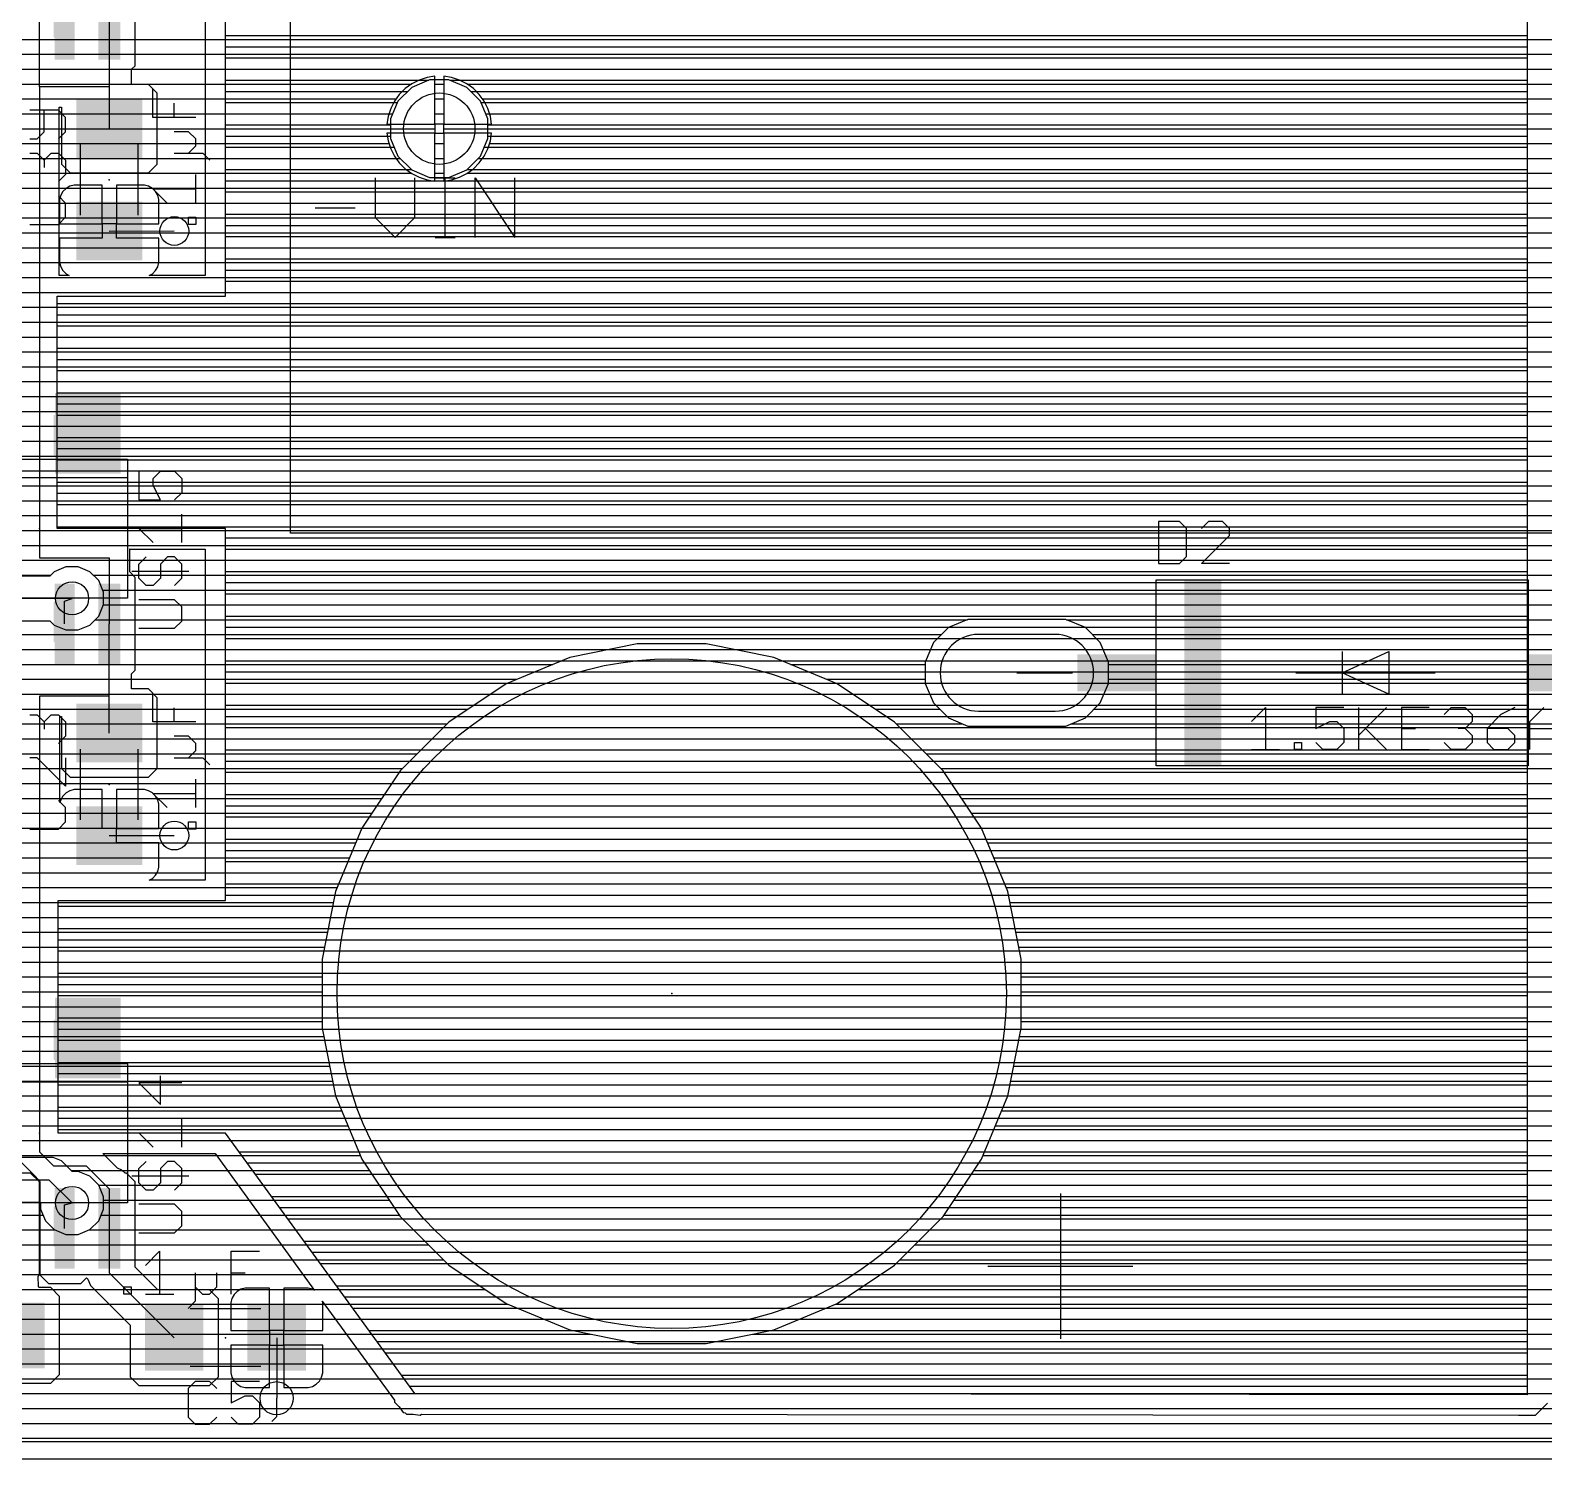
# Model space of a CAD drawing. Extents: x -0.64 to 6, y -0.15 to 7.8.
# Drawn here: x 1.59 to 3.218, y -0.15 to 1.386 of the extents above; entities that cross this region are included whole.
import ezdxf

# ---------------------------------------------------------------- set-up
doc = ezdxf.new("R2010")
doc.units = 0
for name, color, linetype in [('1', 22, 'CONTINUOUS'), ('16', 175, 'CONTINUOUS'), ('17', 82, 'CONTINUOUS'), ('18', 82, 'CONTINUOUS'), ('20', 6, 'CONTINUOUS'), ('21', 253, 'CONTINUOUS'), ('23', 7, 'CONTINUOUS'), ('25', 253, 'CONTINUOUS'), ('27', 253, 'CONTINUOUS'), ('51', 253, 'CONTINUOUS')]:
    doc.layers.add(name, color=color, linetype=linetype)

# ---------------------------------------------------------------- blocks, each defined once
blk = doc.blocks.new('ROUNDP')
blk.add_circle((0, 0), 0.5)
blk = doc.blocks.new('RECT')
blk.add_solid([(-0.5, -0.5), (0.5, -0.5), (-0.5, 0.5), (0.5, 0.5)])
blk = doc.blocks.new('LONGP100')
blk.add_lwpolyline([(-0.5, -0.5), (0.5, -0.5, 1), (0.5, 0.5), (-0.5, 0.5, 1)], format="xyb", close=True)
blk = doc.blocks.new('ROUNDV')
blk.add_circle((0, 0), 0.5)

msp = doc.modelspace()

# ---------------------------------------------------------------- linework, layer by layer
at = {"layer": '1'}
for p, q in [((3.2, 5.01), (3.2, -0.08125)), ((1.6, 1.325), (1.6, 1.94)), ((1.8, 1.1), (1.8, 1.5)), ((1.778, 1.478), (1.778, 1.122)), ((1.702811, 1.347703), (1.702811, 1.447572)), ((1.675, 1.397638), (1.675, 1.280118)), ((1.675, 1.397638), (1.675, 1.325)), ((1.702811, 1.376), (1.778, 1.376)), ((1.8, 1.38), (3.2, 1.38)), ((1.8, 1.368), (3.2, 1.368)), ((1.702811, 1.36), (1.778, 1.36)), ((1.8, 1.356), (3.2, 1.356)), ((1.699, 1.343892), (1.702811, 1.347703)), ((1.699, 1.327614), (1.699, 1.343892)), ((1.699108, 1.344), (1.778, 1.344)), ((1.8, 1.344), (3.2, 1.344)), ((1.675, 1.325), (1.6, 1.325)), ((1.6, 1.325), (1.6, 0.81875)), ((1.699, 1.328), (1.778, 1.328)), ((1.71706, 1.327614), (1.699, 1.327614)), ((1.726433, 1.318242), (1.71706, 1.327614)), ((1.8, 1.332), (2.018649, 1.332)), ((1.8, 1.32), (1.995915, 1.32)), ((2.000326, 1.32441), (1.985589, 1.309674)), ((2.01958, 1.332386), (2.000326, 1.32441)), ((2.04042, 1.332386), (2.01958, 1.332386)), ((2.059674, 1.32441), (2.04042, 1.332386)), ((2.041351, 1.332), (3.2, 1.332)), ((2.07441, 1.309674), (2.059674, 1.32441)), ((2.064085, 1.32), (3.2, 1.32)), ((1.621, 1.122), (1.621, 1.303)), ((1.621, 1.303), (1.623567, 1.303)), ((1.623567, 1.303), (1.623567, 1.241995)), ((1.726433, 1.241995), (1.726433, 1.318242)), ((1.726433, 1.312), (1.778, 1.312)), ((1.8, 1.308), (1.984896, 1.308)), ((1.985589, 1.309674), (1.977614, 1.29042)), ((2.082386, 1.29042), (2.07441, 1.309674)), ((2.075104, 1.308), (3.2, 1.308)), ((1.621, 1.296), (1.623567, 1.296)), ((1.726433, 1.296), (1.778, 1.296)), ((1.8, 1.296), (1.979925, 1.296)), ((1.977614, 1.29042), (1.977614, 1.26958)), ((2.080075, 1.296), (3.2, 1.296)), ((2.082386, 1.26958), (2.082386, 1.29042)), ((1.621, 1.28), (1.623567, 1.28)), ((1.726433, 1.28), (1.778, 1.28)), ((1.8, 1.284), (1.977614, 1.284)), ((1.8, 1.272), (1.977614, 1.272)), ((2.082386, 1.284), (3.2, 1.284)), ((2.082386, 1.272), (3.2, 1.272)), ((1.621, 1.264), (1.623567, 1.264)), ((1.726433, 1.264), (1.778, 1.264)), ((1.8, 1.26), (1.981582, 1.26)), ((1.977614, 1.26958), (1.985589, 1.250326)), ((2.07441, 1.250326), (2.082386, 1.26958)), ((2.078418, 1.26), (3.2, 1.26)), ((1.621, 1.248), (1.623567, 1.248)), ((1.623567, 1.241995), (1.632939, 1.232622)), ((1.71706, 1.232622), (1.726433, 1.241995)), ((1.726433, 1.248), (1.778, 1.248)), ((1.8, 1.248), (1.987915, 1.248)), ((1.985589, 1.250326), (2.000326, 1.235589)), ((2.059674, 1.235589), (2.07441, 1.250326)), ((2.072085, 1.248), (3.2, 1.248)), ((1.621, 1.232), (1.778, 1.232)), ((1.632939, 1.232622), (1.71706, 1.232622)), ((1.8, 1.236), (1.999915, 1.236)), ((1.8, 1.224), (3.2, 1.224)), ((2.000326, 1.235589), (2.01958, 1.227614)), ((2.01958, 1.227614), (2.04042, 1.227614)), ((2.04042, 1.227614), (2.059674, 1.235589)), ((2.060085, 1.236), (3.2, 1.236)), ((1.621, 1.216), (1.628893, 1.216)), ((1.622794, 1.208326), (1.621567, 1.203748)), ((1.625163, 1.21243), (1.622794, 1.208326)), ((1.628515, 1.215781), (1.625163, 1.21243)), ((1.632619, 1.218151), (1.628515, 1.215781)), ((1.637197, 1.219378), (1.632619, 1.218151)), ((1.667252, 1.219378), (1.637197, 1.219378)), ((1.667252, 1.177631), (1.667252, 1.219378)), ((1.667252, 1.216), (1.682748, 1.216)), ((1.712803, 1.219378), (1.682748, 1.219378)), ((1.682748, 1.219378), (1.682748, 1.177631)), ((1.717381, 1.218151), (1.712803, 1.219378)), ((1.721485, 1.215781), (1.717381, 1.218151)), ((1.721107, 1.216), (1.778, 1.216)), ((1.724837, 1.21243), (1.721485, 1.215781)), ((1.727206, 1.208326), (1.724837, 1.21243)), ((1.728433, 1.203748), (1.727206, 1.208326)), ((1.8, 1.212), (3.2, 1.212)), ((1.621, 1.2), (1.621567, 1.2)), ((1.621567, 1.203748), (1.621567, 1.17763)), ((1.667252, 1.2), (1.682748, 1.2)), ((1.728433, 1.17763), (1.728433, 1.203748)), ((1.728433, 1.2), (1.778, 1.2)), ((1.8, 1.2), (3.2, 1.2)), ((1.621, 1.184), (1.621567, 1.184)), ((1.621567, 1.17763), (1.667251, 1.17763)), ((1.667251, 1.17763), (1.667251, 1.162134)), ((1.667252, 1.184), (1.682748, 1.184)), ((1.682748, 1.177631), (1.667252, 1.177631)), ((1.682749, 1.162134), (1.682749, 1.17763)), ((1.682749, 1.17763), (1.728433, 1.17763)), ((1.728433, 1.184), (1.778, 1.184)), ((1.8, 1.188), (3.2, 1.188)), ((1.8, 1.176), (3.2, 1.176)), ((1.621, 1.168), (1.667251, 1.168)), ((1.667251, 1.162134), (1.621567, 1.162134)), ((1.621567, 1.162134), (1.621567, 1.136016)), ((1.675, 1.169882), (1.745, 1.17)), ((1.682749, 1.168), (1.778, 1.168)), ((1.728433, 1.162134), (1.682749, 1.162134)), ((1.728433, 1.136016), (1.728433, 1.162134)), ((1.8, 1.164), (3.2, 1.164)), ((1.621, 1.152), (1.621567, 1.152)), ((1.728433, 1.152), (1.778, 1.152)), ((1.8, 1.152), (3.2, 1.152)), ((1.8, 1.14), (3.2, 1.14)), ((1.621, 1.136), (1.621571, 1.136)), ((1.621567, 1.136016), (1.622794, 1.131438)), ((1.622794, 1.131438), (1.625163, 1.127334)), ((1.625163, 1.127334), (1.628515, 1.123982)), ((1.628515, 1.123982), (1.631948, 1.122)), ((1.718052, 1.122), (1.721485, 1.123982)), ((1.721485, 1.123982), (1.724837, 1.127334)), ((1.724837, 1.127334), (1.727206, 1.131438)), ((1.727206, 1.131438), (1.728433, 1.136016)), ((1.728429, 1.136), (1.778, 1.136)), ((1.8, 1.128), (3.2, 1.128)), ((1.631948, 1.122), (1.621, 1.122)), ((1.778, 1.122), (1.718052, 1.122)), ((1.8, 1.116), (3.2, 1.116)), ((1.619, 0.85), (1.619, 1.1)), ((1.619, 1.1), (1.8, 1.1)), ((1.619, 1.092), (3.2, 1.092)), ((1.8, 1.104), (3.2, 1.104)), ((1.619, 1.08), (3.2, 1.08)), ((1.619, 1.068), (3.2, 1.068)), ((1.619, 1.056), (3.2, 1.056)), ((1.619, 1.044), (3.2, 1.044)), ((1.619, 1.032), (3.2, 1.032)), ((1.619, 1.02), (3.2, 1.02)), ((1.619, 1.008), (3.2, 1.008)), ((1.619, 0.996), (3.2, 0.996)), ((1.619, 0.984), (3.2, 0.984)), ((1.619, 0.972), (3.2, 0.972)), ((1.619, 0.96), (3.2, 0.96)), ((1.619, 0.948), (3.2, 0.948)), ((1.619, 0.936), (3.2, 0.936)), ((1.619, 0.924), (3.2, 0.924)), ((1.619, 0.912), (3.2, 0.912)), ((1.619, 0.9), (3.2, 0.9)), ((1.619, 0.888), (3.2, 0.888)), ((1.619, 0.876), (3.2, 0.876)), ((1.619, 0.864), (3.2, 0.864)), ((1.619, 0.852), (3.2, 0.852)), ((1.8, 0.85), (1.619, 0.85)), ((1.8, 0.45), (1.8, 0.85)), ((1.8, 0.84), (3.2, 0.84)), ((1.6, 0.81875), (1.675, 0.81875)), ((1.675, 0.81875), (1.675, 0.747638)), ((1.697, 0.827863), (1.696862, 0.828)), ((1.696862, 0.828), (1.778, 0.828)), ((1.697, 0.803383), (1.697, 0.827863)), ((1.697, 0.816), (1.778, 0.816)), ((1.778, 0.828), (1.778, 0.472)), ((1.8, 0.828), (3.2, 0.828)), ((1.8, 0.816), (3.2, 0.816)), ((1.702811, 0.797572), (1.697, 0.803383)), ((1.700383, 0.8), (1.778, 0.8)), ((1.8, 0.804), (3.2, 0.804)), ((1.702811, 0.697703), (1.702811, 0.797572)), ((1.702811, 0.784), (1.778, 0.784)), ((1.8, 0.792), (3.2, 0.792)), ((1.627, 0.772), (1.635, 0.775)), ((1.627, 0.747638), (1.627, 0.772)), ((1.702811, 0.768), (1.778, 0.768)), ((1.8, 0.78), (3.2, 0.78)), ((1.8, 0.768), (3.2, 0.768)), ((1.702811, 0.752), (1.778, 0.752)), ((1.8, 0.756), (3.2, 0.756)), ((1.675, 0.630118), (1.675, 0.747638)), ((1.702811, 0.736), (1.778, 0.736)), ((1.8, 0.744), (3.2, 0.744)), ((1.702811, 0.72), (1.778, 0.72)), ((1.8, 0.732), (3.2, 0.732)), ((1.8, 0.72), (3.2, 0.72)), ((1.702811, 0.704), (1.778, 0.704)), ((1.8, 0.708), (3.2, 0.708)), ((1.699, 0.693892), (1.702811, 0.697703)), ((1.699, 0.677614), (1.699, 0.693892)), ((1.699, 0.688), (1.778, 0.688)), ((1.8, 0.696), (3.2, 0.696)), ((1.8, 0.684), (3.2, 0.684)), ((1.675, 0.67), (1.6, 0.67)), ((1.6, 0.67), (1.6, 0.18)), ((1.675, 0.630118), (1.675, 0.67)), ((1.71706, 0.677614), (1.699, 0.677614)), ((1.726433, 0.668242), (1.71706, 0.677614)), ((1.722674, 0.672), (1.778, 0.672)), ((1.726433, 0.591995), (1.726433, 0.668242)), ((1.8, 0.672), (3.2, 0.672)), ((1.726433, 0.656), (1.778, 0.656)), ((1.8, 0.66), (3.2, 0.66)), ((1.622, 0.555363), (1.622, 0.648)), ((1.622, 0.648), (1.623567, 0.648)), ((1.622, 0.64), (1.623567, 0.64)), ((1.623567, 0.648), (1.623567, 0.591995)), ((1.726433, 0.64), (1.778, 0.64)), ((1.8, 0.648), (3.2, 0.648)), ((1.8, 0.636), (3.2, 0.636)), ((1.622, 0.624), (1.623567, 0.624)), ((1.726433, 0.624), (1.778, 0.624)), ((1.8, 0.624), (3.2, 0.624)), ((1.622, 0.608), (1.623567, 0.608)), ((1.726433, 0.608), (1.778, 0.608)), ((1.8, 0.612), (3.2, 0.612)), ((1.622, 0.592), (1.623567, 0.592)), ((1.623567, 0.591995), (1.632939, 0.582622)), ((1.71706, 0.582622), (1.726433, 0.591995)), ((1.726433, 0.592), (1.778, 0.592)), ((1.8, 0.6), (3.2, 0.6)), ((1.8, 0.588), (3.2, 0.588)), ((1.622, 0.576), (1.778, 0.576)), ((1.632939, 0.582622), (1.71706, 0.582622)), ((1.8, 0.576), (3.2, 0.576)), ((1.622, 0.56), (1.62376, 0.56)), ((1.622794, 0.558326), (1.622, 0.555363)), ((1.625163, 0.56243), (1.622794, 0.558326)), ((1.628515, 0.565781), (1.625163, 0.56243)), ((1.632619, 0.568151), (1.628515, 0.565781)), ((1.637197, 0.569378), (1.632619, 0.568151)), ((1.667252, 0.569378), (1.637197, 0.569378)), ((1.667252, 0.527631), (1.667252, 0.569378)), ((1.667252, 0.56), (1.682748, 0.56)), ((1.712803, 0.569378), (1.682748, 0.569378)), ((1.682748, 0.569378), (1.682748, 0.527631)), ((1.717381, 0.568151), (1.712803, 0.569378)), ((1.721485, 0.565781), (1.717381, 0.568151)), ((1.724837, 0.56243), (1.721485, 0.565781)), ((1.727206, 0.558326), (1.724837, 0.56243)), ((1.72624, 0.56), (1.778, 0.56)), ((1.728433, 0.553748), (1.727206, 0.558326)), ((1.728433, 0.52763), (1.728433, 0.553748)), ((1.8, 0.564), (3.2, 0.564)), ((1.667252, 0.544), (1.682748, 0.544)), ((1.728433, 0.544), (1.778, 0.544)), ((1.8, 0.552), (3.2, 0.552)), ((1.8, 0.54), (3.2, 0.54)), ((1.667252, 0.528), (1.682748, 0.528)), ((1.682748, 0.527631), (1.667252, 0.527631)), ((1.682749, 0.512134), (1.682749, 0.52763)), ((1.682749, 0.52763), (1.728433, 0.52763)), ((1.728433, 0.528), (1.778, 0.528)), ((1.8, 0.528), (3.2, 0.528)), ((1.675, 0.519882), (1.745, 0.52)), ((1.728433, 0.512134), (1.682749, 0.512134)), ((1.728433, 0.486016), (1.728433, 0.512134)), ((1.728433, 0.512), (1.778, 0.512)), ((1.8, 0.516), (3.2, 0.516)), ((1.728433, 0.496), (1.778, 0.496)), ((1.8, 0.504), (3.2, 0.504)), ((1.8, 0.492), (3.2, 0.492)), ((1.718052, 0.472), (1.721485, 0.473982)), ((1.721485, 0.473982), (1.724837, 0.477334)), ((1.724837, 0.477334), (1.727206, 0.481438)), ((1.726376, 0.48), (1.778, 0.48)), ((1.727206, 0.481438), (1.728433, 0.486016)), ((1.8, 0.48), (3.2, 0.48)), ((1.778, 0.472), (1.718052, 0.472)), ((1.8, 0.468), (3.2, 0.468)), ((1.8, 0.456), (3.2, 0.456)), ((1.62, 0.2), (1.62, 0.45)), ((1.62, 0.45), (1.8, 0.45)), ((1.62, 0.444), (3.2, 0.444)), ((1.62, 0.432), (3.2, 0.432)), ((1.62, 0.42), (3.2, 0.42)), ((1.62, 0.408), (3.2, 0.408)), ((1.62, 0.396), (3.2, 0.396)), ((1.62, 0.384), (3.2, 0.384)), ((1.62, 0.372), (3.2, 0.372)), ((1.62, 0.36), (3.2, 0.36)), ((1.62, 0.348), (3.2, 0.348)), ((1.62, 0.336), (3.2, 0.336)), ((1.62, 0.324), (3.2, 0.324)), ((1.62, 0.312), (3.2, 0.312)), ((1.62, 0.3), (3.2, 0.3)), ((1.62, 0.288), (3.2, 0.288)), ((1.62, 0.276), (3.2, 0.276)), ((1.62, 0.264), (3.2, 0.264)), ((1.62, 0.252), (3.2, 0.252)), ((1.62, 0.24), (3.2, 0.24)), ((1.62, 0.228), (3.2, 0.228)), ((1.62, 0.216), (3.2, 0.216)), ((1.62, 0.204), (3.2, 0.204)), ((1.8, 0.2), (1.62, 0.2)), ((2.00375, -0.08), (1.8, 0.2)), ((1.6, 0.18), (1.615, 0.165)), ((1.805821, 0.192), (3.2, 0.192)), ((1.814554, 0.18), (3.2, 0.18)), ((1.578, 0.170887), (1.593, 0.155887)), ((1.615, 0.165), (1.65, 0.165)), ((1.65, 0.165), (1.675, 0.14)), ((1.683766, 0.162346), (1.668112, 0.178)), ((1.668112, 0.178), (1.788801, 0.178)), ((1.670112, 0.176), (1.790256, 0.176)), ((1.788801, 0.178), (1.895855, 0.030882)), ((1.823286, 0.168), (3.2, 0.168)), ((1.590454, 0.156945), (1.560886, 0.156945)), ((1.599827, 0.147572), (1.590454, 0.156945)), ((1.593, 0.155887), (1.600744, 0.148143)), ((1.599827, 0.047703), (1.599827, 0.147572)), ((1.600744, 0.148143), (1.600173, 0.147572)), ((1.600173, 0.147572), (1.600173, 0.047703)), ((1.688595, 0.160346), (1.683766, 0.162346)), ((1.691996, 0.156945), (1.688595, 0.160346)), ((1.688941, 0.16), (1.801899, 0.16)), ((1.693438, 0.156945), (1.691996, 0.156945)), ((1.702811, 0.147572), (1.693438, 0.156945)), ((1.702811, 0.056012), (1.702811, 0.147572)), ((1.832018, 0.156), (3.2, 0.156)), ((1.599827, 0.144), (1.600173, 0.144)), ((1.675, 0.14), (1.675, 0.097638)), ((1.702811, 0.144), (1.813542, 0.144)), ((1.84075, 0.144), (3.2, 0.144)), ((1.849482, 0.132), (3.2, 0.132)), ((1.599827, 0.128), (1.600173, 0.128)), ((1.627, 0.123), (1.635, 0.125)), ((1.627, 0.097638), (1.627, 0.123)), ((1.702811, 0.128), (1.825185, 0.128)), ((1.858214, 0.12), (3.2, 0.12)), ((1.599827, 0.112), (1.600173, 0.112)), ((1.702811, 0.112), (1.836827, 0.112)), ((1.866946, 0.108), (3.2, 0.108)), ((1.599827, 0.096), (1.600173, 0.096)), ((1.675, 0.097638), (1.675, 0.049882)), ((1.702811, 0.096), (1.84847, 0.096)), ((1.875679, 0.096), (3.2, 0.096)), ((1.884411, 0.084), (3.2, 0.084)), ((1.599827, 0.08), (1.600173, 0.08)), ((1.702811, 0.08), (1.860113, 0.08)), ((1.893143, 0.072), (3.2, 0.072)), ((1.599827, 0.064), (1.600173, 0.064)), ((1.675, 0.049882), (1.744882, -0.02)), ((1.702811, 0.064), (1.871756, 0.064)), ((1.72739, 0.031433), (1.702811, 0.056012)), ((1.901875, 0.06), (3.2, 0.06)), ((1.598523, 0.046399), (1.599827, 0.047703)), ((1.598868, 0.034699), (1.598523, 0.046399)), ((1.599107, 0.034081), (1.598868, 0.034699)), ((1.599103, 0.033933), (1.599107, 0.034081)), ((1.611992, 0.033933), (1.599103, 0.033933)), ((1.599827, 0.048), (1.600173, 0.048)), ((1.600173, 0.047703), (1.609546, 0.038331)), ((1.609546, 0.038331), (1.644454, 0.038331)), ((1.621364, 0.02456), (1.611992, 0.033933)), ((1.644454, 0.038331), (1.650508, 0.044384)), ((1.650508, 0.044384), (1.65186, 0.043033)), ((1.65186, 0.043033), (1.654654, 0.036287)), ((1.654654, 0.036287), (1.697386, -0.006445)), ((1.710823, 0.048), (1.883399, 0.048)), ((1.821252, 0.033433), (1.816674, 0.032206)), ((1.84737, 0.033433), (1.821252, 0.033433)), ((1.84737, -0.012251), (1.84737, 0.033433)), ((1.888984, 0.033433), (1.862866, 0.033433)), ((1.862866, 0.033433), (1.862866, -0.012251)), ((1.893562, 0.032206), (1.888984, 0.033433)), ((1.910607, 0.048), (3.2, 0.048)), ((1.919339, 0.036), (3.2, 0.036)), ((1.613924, 0.032), (1.658941, 0.032)), ((1.621364, -0.05956), (1.621364, 0.02456)), ((1.726823, 0.032), (1.816317, 0.032)), ((1.783005, 0.031433), (1.72739, 0.031433)), ((1.792378, 0.02206), (1.783005, 0.031433)), ((1.792378, -0.06206), (1.792378, 0.02206)), ((1.806849, 0.022381), (1.805622, 0.017803)), ((1.805622, 0.017803), (1.805622, -0.012252)), ((1.809218, 0.026485), (1.806849, 0.022381)), ((1.81257, 0.029837), (1.809218, 0.026485)), ((1.816674, 0.032206), (1.81257, 0.029837)), ((1.84737, 0.032), (1.862866, 0.032)), ((1.895855, 0.030882), (1.893562, 0.032206)), ((1.893919, 0.032), (1.895042, 0.032)), ((1.904614, 0.017803), (1.904172, 0.019453)), ((1.904172, 0.019453), (1.981743, -0.087147)), ((1.904614, -0.012252), (1.904614, 0.017803)), ((1.928071, 0.024), (3.2, 0.024)), ((1.621364, 0.016), (1.674941, 0.016)), ((1.621364, 0), (1.690941, 0)), ((1.792378, 0.016), (1.805622, 0.016)), ((1.792378, 0), (1.805622, 0)), ((1.84737, 0.016), (1.862866, 0.016)), ((1.84737, 0), (1.862866, 0)), ((1.904614, 0.016), (1.906685, 0.016)), ((1.904614, 0), (1.918327, 0)), ((1.936804, 0.012), (3.2, 0.012)), ((1.945536, 0), (3.2, 0)), ((1.621364, -0.016), (1.697386, -0.016)), ((1.697386, -0.006445), (1.697386, -0.06206)), ((1.792378, -0.016), (1.847369, -0.016)), ((1.805622, -0.012252), (1.847369, -0.012252)), ((1.847369, -0.012252), (1.847369, -0.027748)), ((1.862866, -0.012251), (1.84737, -0.012251)), ((1.862867, -0.027748), (1.862867, -0.012252)), ((1.862867, -0.012252), (1.904614, -0.012252)), ((1.862867, -0.016), (1.92997, -0.016)), ((1.954268, -0.012), (3.2, -0.012)), ((1.621364, -0.032), (1.697386, -0.032)), ((1.792378, -0.032), (1.805622, -0.032)), ((1.847369, -0.027748), (1.805622, -0.027748)), ((1.805622, -0.027748), (1.805622, -0.057803)), ((1.84737, -0.073433), (1.84737, -0.027749)), ((1.84737, -0.027749), (1.862866, -0.027749)), ((1.84737, -0.032), (1.862866, -0.032)), ((1.855118, -0.02), (1.855118, -0.084882)), ((1.862866, -0.027749), (1.862866, -0.073433)), ((1.904614, -0.027748), (1.862867, -0.027748)), ((1.904614, -0.057803), (1.904614, -0.027748)), ((1.904614, -0.032), (1.941613, -0.032)), ((1.963, -0.024), (3.2, -0.024)), ((1.621364, -0.048), (1.697386, -0.048)), ((1.792378, -0.048), (1.805622, -0.048)), ((1.84737, -0.048), (1.862866, -0.048)), ((1.904614, -0.048), (1.953256, -0.048)), ((1.971732, -0.036), (3.2, -0.036)), ((1.980464, -0.048), (3.2, -0.048)), ((1.611992, -0.068933), (1.621364, -0.05956)), ((1.616924, -0.064), (1.699325, -0.064)), ((1.697386, -0.06206), (1.706758, -0.071433)), ((1.783005, -0.071433), (1.792378, -0.06206)), ((1.790438, -0.064), (1.807783, -0.064)), ((1.805622, -0.057803), (1.806849, -0.062381)), ((1.806849, -0.062381), (1.809218, -0.066485)), ((1.84737, -0.064), (1.862866, -0.064)), ((1.901018, -0.066485), (1.903387, -0.062381)), ((1.902453, -0.064), (1.964899, -0.064)), ((1.903387, -0.062381), (1.904614, -0.057803)), ((1.989196, -0.06), (3.2, -0.06)), ((0.565664, -0.08), (1.976542, -0.08)), ((1.535745, -0.068933), (1.611992, -0.068933)), ((1.706758, -0.071433), (1.783005, -0.071433)), ((1.809218, -0.066485), (1.81257, -0.069837)), ((1.81257, -0.069837), (1.816674, -0.072206)), ((1.816674, -0.072206), (1.821252, -0.073433)), ((1.821252, -0.073433), (1.84737, -0.073433)), ((1.862866, -0.073433), (1.888984, -0.073433)), ((1.888984, -0.073433), (1.893562, -0.072206)), ((1.893562, -0.072206), (1.897666, -0.069837)), ((1.897666, -0.069837), (1.901018, -0.066485)), ((1.997929, -0.072), (3.2, -0.072)), ((3.2, -0.08125), (2.00375, -0.08)), ((0.539684, -0.096), (1.988185, -0.096)), ((1.855118, -0.084882), (1.855, -0.085)), ((1.981743, -0.087147), (1.981741, -0.08909)), ((1.981741, -0.08909), (1.986968, -0.094328)), ((1.986968, -0.094328), (1.991323, -0.100313)), ((3.209113, -0.10325), (3.21557, -0.096792)), ((3.21557, -0.096792), (3.22199, -0.090386)), ((3.216364, -0.096), (5.732, -0.096)), ((-0.172, -0.112), (5.732, -0.112)), ((1.991323, -0.100313), (1.993242, -0.100615)), ((1.993242, -0.100615), (1.994614, -0.10199)), ((1.994614, -0.10199), (2.002016, -0.101998)), ((2.002016, -0.101998), (2.009326, -0.10315)), ((2.009326, -0.10315), (2.010897, -0.102007)), ((2.010897, -0.102007), (3.190878, -0.10324)), ((3.190878, -0.10324), (3.190887, -0.10325)), ((3.190887, -0.10325), (3.200024, -0.10325)), ((3.200024, -0.10325), (3.20909, -0.103259)), ((3.20909, -0.103259), (3.209099, -0.10325)), ((3.209099, -0.10325), (3.209113, -0.10325)), ((-0.172, -0.128), (5.732, -0.128)), ((5.732, -0.132), (-0.172, -0.132))]:
    msp.add_line(p, q, dxfattribs=at)
at = {"layer": '16'}
for p, q in [((0.510054, 1.376), (4.176, 1.376)), ((0.540131, 1.36), (4.176, 1.36)), ((0.557877, 1.344), (3.98683, 1.344)), ((2.016796, 1.334997), (2.008355, 1.332255)), ((2.025204, 1.336329), (2.016796, 1.334997)), ((2.025204, 1.284796), (2.025204, 1.336329)), ((2.034795, 1.336329), (2.034795, 1.284796)), ((2.043204, 1.334997), (2.034795, 1.336329)), ((2.051645, 1.332255), (2.043204, 1.334997)), ((0.569775, 1.328), (2.000137, 1.328)), ((1.993267, 1.323009), (1.986991, 1.316733)), ((2.000447, 1.328225), (1.993267, 1.323009)), ((2.008355, 1.332255), (2.000447, 1.328225)), ((2.025204, 1.328), (2.034795, 1.328)), ((2.059553, 1.328225), (2.051645, 1.332255)), ((2.066733, 1.323009), (2.059553, 1.328225)), ((2.059863, 1.328), (3.969706, 1.328)), ((2.073009, 1.316733), (2.066733, 1.323009)), ((0.744525, 1.312), (1.983553, 1.312)), ((1.981774, 1.309553), (1.977745, 1.301645)), ((1.986991, 1.316733), (1.981774, 1.309553)), ((2.025204, 1.312), (2.034795, 1.312)), ((2.078225, 1.309553), (2.073009, 1.316733)), ((2.076447, 1.312), (3.959851, 1.312)), ((2.082255, 1.301645), (2.078225, 1.309553)), ((0.902811, 1.296), (1.975911, 1.296)), ((1.975003, 1.293204), (1.973671, 1.284795)), ((1.977745, 1.301645), (1.975003, 1.293204)), ((2.025204, 1.296), (2.034795, 1.296)), ((2.084997, 1.293204), (2.082255, 1.301645)), ((2.084089, 1.296), (3.954514, 1.296)), ((2.086329, 1.284795), (2.084997, 1.293204)), ((0.902811, 1.28), (2.025204, 1.28)), ((1.973671, 1.284795), (2.025204, 1.284795)), ((2.025204, 1.275204), (1.973671, 1.275204)), ((1.973671, 1.275204), (1.975003, 1.266796)), ((2.034795, 1.284796), (2.025204, 1.284796)), ((2.025204, 1.284795), (2.025204, 1.275204)), ((2.025204, 1.223671), (2.025204, 1.275204)), ((2.025204, 1.275204), (2.034795, 1.275204)), ((2.034795, 1.275204), (2.034795, 1.223671)), ((2.034796, 1.275204), (2.034796, 1.284795)), ((2.034796, 1.284795), (2.086329, 1.284795)), ((2.034796, 1.28), (4.021999, 1.28)), ((2.086329, 1.275204), (2.034796, 1.275204)), ((2.084997, 1.266796), (2.086329, 1.275204)), ((0.902811, 1.264), (1.975911, 1.264)), ((1.975003, 1.266796), (1.977745, 1.258355)), ((1.977745, 1.258355), (1.981774, 1.250447)), ((2.025204, 1.264), (2.034795, 1.264)), ((2.078225, 1.250447), (2.082255, 1.258355)), ((2.082255, 1.258355), (2.084997, 1.266796)), ((2.084089, 1.264), (3.954514, 1.264)), ((0.902811, 1.248), (1.983553, 1.248)), ((1.981774, 1.250447), (1.986991, 1.243267)), ((1.986991, 1.243267), (1.993267, 1.236991)), ((2.025204, 1.248), (2.034795, 1.248)), ((2.066733, 1.236991), (2.073009, 1.243267)), ((2.073009, 1.243267), (2.078225, 1.250447)), ((2.076447, 1.248), (3.959851, 1.248)), ((0.908731, 1.232), (2.000137, 1.232)), ((1.993267, 1.236991), (2.000447, 1.231774)), ((2.000447, 1.231774), (2.008355, 1.227745)), ((2.008355, 1.227745), (2.016796, 1.225003)), ((2.016796, 1.225003), (2.025204, 1.223671)), ((2.025204, 1.232), (2.034795, 1.232)), ((2.034795, 1.223671), (2.043204, 1.225003)), ((2.043204, 1.225003), (2.051645, 1.227745)), ((2.051645, 1.227745), (2.059553, 1.231774)), ((2.059553, 1.231774), (2.066733, 1.236991)), ((2.059863, 1.232), (3.969706, 1.232)), ((0.907903, 1.216), (3.986829, 1.216)), ((0.900383, 1.2), (4.176, 1.2)), ((0.703433, 1.184), (4.176, 1.184)), ((0.702562, 1.168), (4.176, 1.168)), ((0.504338, 1.152), (4.176, 1.152)), ((0.698438, 1.136), (4.176, 1.136)), ((0.701433, 1.12), (4.176, 1.12)), ((0.896383, 1.104), (4.176, 1.104)), ((0.902811, 1.088), (4.176, 1.088)), ((0.902811, 1.072), (4.176, 1.072)), ((0.9065, 1.056), (4.176, 1.056)), ((0.904953, 1.04), (4.186059, 1.04)), ((0.902811, 1.024), (4.202059, 1.024)), ((0.902811, 1.008), (4.218059, 1.008)), ((1.042548, 0.992), (4.234059, 0.992)), ((1.0515, 0.976), (4.250059, 0.976)), ((1.049953, 0.96), (4.266059, 0.96)), ((0.582857, 0.928), (4.909218, 0.928)), ((1.038548, 0.944), (4.919452, 0.944)), ((0.57857, 0.912), (4.909218, 0.912)), ((0.569882, 0.896), (4.919452, 0.896)), ((0.559049, 0.88), (4.938697, 0.88)), ((0.543049, 0.864), (4.954697, 0.864)), ((0.516671, 0.848), (4.967189, 0.848)), ((-0.058059, 0.832), (4.967189, 0.832)), ((-0.042059, 0.816), (4.967189, 0.816)), ((-0.026059, 0.8), (1.61214, 0.8)), ((1.611139, 0.799), (-0.025059, 0.799)), ((1.61583, 0.80369), (1.611139, 0.799)), ((1.628268, 0.808842), (1.61583, 0.80369)), ((1.641732, 0.808842), (1.628268, 0.808842)), ((1.65417, 0.80369), (1.641732, 0.808842)), ((1.66369, 0.79417), (1.65417, 0.80369)), ((1.65786, 0.8), (4.971, 0.8)), ((1.668842, 0.781732), (1.66369, 0.79417)), ((1.667903, 0.784), (4.971, 0.784)), ((1.668842, 0.768268), (1.668842, 0.781732)), ((1.635, 0.775), (-0.035, 0.775)), ((1.66369, 0.75583), (1.668842, 0.768268)), ((1.668731, 0.768), (4.968941, 0.768)), ((0.52185, 0.751), (1.611139, 0.751)), ((1.611139, 0.751), (1.61583, 0.74631)), ((1.65417, 0.74631), (1.66369, 0.75583)), ((1.65986, 0.752), (2.598009, 0.752)), ((2.598612, 0.75225), (2.57757, 0.743534)), ((2.703888, 0.75225), (2.598612, 0.75225)), ((2.72493, 0.743534), (2.703888, 0.75225)), ((2.704491, 0.752), (3.293691, 0.752)), ((0.545147, 0.736), (2.570036, 0.736)), ((1.61583, 0.74631), (1.628268, 0.741157)), ((1.628268, 0.741157), (1.641732, 0.741157)), ((1.641732, 0.741157), (1.65417, 0.74631)), ((2.57757, 0.743534), (2.561466, 0.72743)), ((2.741034, 0.72743), (2.72493, 0.743534)), ((2.732464, 0.736), (3.267208, 0.736)), ((0.561117, 0.72), (2.212804, 0.72)), ((2.242967, 0.726), (2.170325, 0.71155)), ((2.317033, 0.726), (2.242967, 0.726)), ((2.389675, 0.71155), (2.317033, 0.726)), ((2.347196, 0.72), (2.558388, 0.72)), ((2.561466, 0.72743), (2.55275, 0.706388)), ((2.74975, 0.706388), (2.741034, 0.72743)), ((2.744112, 0.72), (3.25624, 0.72)), ((0.572288, 0.704), (2.152096, 0.704)), ((2.170325, 0.71155), (2.101897, 0.683207)), ((2.458103, 0.683207), (2.389675, 0.71155)), ((2.407904, 0.704), (2.55275, 0.704)), ((2.55275, 0.706388), (2.55275, 0.683612)), ((2.74975, 0.683612), (2.74975, 0.706388)), ((2.74975, 0.704), (3.251437, 0.704)), ((0.579969, 0.688), (2.113469, 0.688)), ((2.446531, 0.688), (2.55275, 0.688)), ((2.74975, 0.688), (3.25112, 0.688)), ((0.584872, 0.672), (2.085125, 0.672)), ((2.101897, 0.683207), (2.040314, 0.642058)), ((2.519686, 0.642058), (2.458103, 0.683207)), ((2.474875, 0.672), (2.55756, 0.672)), ((2.55275, 0.683612), (2.561466, 0.66257)), ((2.741034, 0.66257), (2.74975, 0.683612)), ((2.74494, 0.672), (3.255221, 0.672)), ((0.899108, 0.656), (2.061179, 0.656)), ((2.498821, 0.656), (2.568036, 0.656)), ((2.561466, 0.66257), (2.57757, 0.646466)), ((2.72493, 0.646466), (2.741034, 0.66257)), ((2.734464, 0.656), (3.265208, 0.656)), ((0.902811, 0.64), (2.038256, 0.64)), ((2.040314, 0.642058), (1.987942, 0.589686)), ((2.572058, 0.589686), (2.519686, 0.642058)), ((2.521744, 0.64), (2.59318, 0.64)), ((2.57757, 0.646466), (2.598612, 0.63775)), ((2.598612, 0.63775), (2.703888, 0.63775)), ((2.703888, 0.63775), (2.72493, 0.646466)), ((2.70932, 0.64), (3.287536, 0.64)), ((0.902811, 0.624), (2.022256, 0.624)), ((2.537744, 0.624), (4.886567, 0.624)), ((0.902811, 0.608), (2.006256, 0.608)), ((2.553744, 0.608), (4.886567, 0.608)), ((0.904589, 0.592), (1.990256, 0.592)), ((1.987942, 0.589686), (1.946793, 0.528103)), ((2.569744, 0.592), (4.932251, 0.592)), ((2.613207, 0.528103), (2.572058, 0.589686)), ((0.908842, 0.576), (1.978797, 0.576)), ((2.581203, 0.576), (4.886567, 0.576)), ((0.905418, 0.56), (1.968106, 0.56)), ((2.591894, 0.56), (4.886839, 0.56)), ((0.894383, 0.544), (1.957415, 0.544)), ((2.602585, 0.544), (5.732, 0.544)), ((0.703433, 0.528), (1.946751, 0.528)), ((1.946793, 0.528103), (1.918449, 0.459675)), ((2.64155, 0.459675), (2.613207, 0.528103)), ((2.613249, 0.528), (5.732, 0.528)), ((0.699267, 0.512), (1.940123, 0.512)), ((2.619877, 0.512), (5.732, 0.512)), ((-0.121, 0.496), (1.933496, 0.496)), ((2.626504, 0.496), (5.732, 0.496)), ((0.701433, 0.48), (1.926868, 0.48)), ((2.633132, 0.48), (5.732, 0.48)), ((0.701433, 0.464), (1.920241, 0.464)), ((1.918449, 0.459675), (1.904, 0.387033)), ((2.639759, 0.464), (5.732, 0.464)), ((2.656, 0.387033), (2.64155, 0.459675)), ((0.902383, 0.448), (1.916127, 0.448)), ((2.643873, 0.448), (5.732, 0.448)), ((0.902811, 0.432), (1.912945, 0.432)), ((2.647055, 0.432), (5.732, 0.432)), ((0.902811, 0.416), (1.909762, 0.416)), ((2.650238, 0.416), (5.732, 0.416)), ((0.9065, 0.4), (1.906579, 0.4)), ((2.653421, 0.4), (5.732, 0.4)), ((0.902811, 0.384), (1.904, 0.384)), ((1.904, 0.387033), (1.904, 0.312967)), ((2.656, 0.312967), (2.656, 0.387033)), ((2.656, 0.384), (5.732, 0.384)), ((0.902811, 0.368), (1.904, 0.368)), ((2.656, 0.368), (5.732, 0.368)), ((0.902811, 0.352), (1.904, 0.352)), ((2.656, 0.352), (5.732, 0.352)), ((1.047468, 0.336), (1.904, 0.336)), ((2.656, 0.336), (5.732, 0.336)), ((1.0515, 0.32), (1.904, 0.32)), ((1.904, 0.312967), (1.918449, 0.240325)), ((2.64155, 0.240325), (2.656, 0.312967)), ((2.656, 0.32), (5.732, 0.32)), ((1.047468, 0.304), (1.905784, 0.304)), ((2.654216, 0.304), (5.732, 0.304)), ((0.57681, 0.288), (1.908966, 0.288)), ((2.651034, 0.288), (5.732, 0.288)), ((0.567572, 0.272), (1.912149, 0.272)), ((2.647851, 0.272), (5.732, 0.272)), ((0.555049, 0.256), (1.915331, 0.256)), ((2.644668, 0.256), (5.732, 0.256)), ((0.537455, 0.24), (1.918584, 0.24)), ((1.918449, 0.240325), (1.946793, 0.171897)), ((2.613207, 0.171897), (2.64155, 0.240325)), ((2.641416, 0.24), (5.732, 0.24)), ((0.503932, 0.224), (1.925211, 0.224)), ((2.634788, 0.224), (5.732, 0.224)), ((-0.104059, 0.208), (1.931839, 0.208)), ((2.628161, 0.208), (5.732, 0.208)), ((-0.088059, 0.192), (1.938466, 0.192)), ((2.621534, 0.192), (5.732, 0.192)), ((-0.072059, 0.176), (1.945094, 0.176)), ((1.614774, 0.174), (-0.070059, 0.174)), ((1.623595, 0.170346), (1.614774, 0.174)), ((1.635099, 0.158842), (1.623595, 0.170346)), ((1.946793, 0.171897), (1.987942, 0.110314)), ((2.572058, 0.110314), (2.613207, 0.171897)), ((2.614906, 0.176), (5.732, 0.176)), ((-0.08, 0.15), (1.61, 0.15)), ((1.61, 0.15), (1.635, 0.125)), ((1.633941, 0.16), (1.954742, 0.16)), ((1.641732, 0.158842), (1.635099, 0.158842)), ((1.65417, 0.15369), (1.641732, 0.158842)), ((1.66369, 0.14417), (1.65417, 0.15369)), ((2.605257, 0.16), (5.732, 0.16)), ((1.668842, 0.131732), (1.66369, 0.14417)), ((1.663761, 0.144), (1.965433, 0.144)), ((1.668842, 0.118268), (1.668842, 0.131732)), ((2.594566, 0.144), (5.732, 0.144)), ((0.061023, 0.126), (1.600059, 0.126)), ((1.600059, 0.126), (1.601157, 0.124901)), ((1.601157, 0.124901), (1.601157, 0.118268)), ((1.601157, 0.118268), (1.60631, 0.10583)), ((1.66369, 0.10583), (1.668842, 0.118268)), ((1.668842, 0.128), (1.976124, 0.128)), ((2.583876, 0.128), (5.732, 0.128)), ((0.095311, 0.112), (1.603754, 0.112)), ((1.60631, 0.10583), (1.61583, 0.09631)), ((1.65417, 0.09631), (1.66369, 0.10583)), ((1.666246, 0.112), (1.986815, 0.112)), ((1.987942, 0.110314), (2.040314, 0.057942)), ((2.519686, 0.057942), (2.572058, 0.110314)), ((2.573185, 0.112), (5.503349, 0.112)), ((0.539684, 0.096), (1.616577, 0.096)), ((1.61583, 0.09631), (1.628268, 0.091157)), ((1.628268, 0.091157), (1.641732, 0.091157)), ((1.641732, 0.091157), (1.65417, 0.09631)), ((1.653422, 0.096), (2.002256, 0.096)), ((2.557744, 0.096), (5.480336, 0.096)), ((0.565664, 0.08), (2.018256, 0.08)), ((2.541744, 0.08), (5.465707, 0.08)), ((0.581664, 0.064), (2.034256, 0.064)), ((2.040314, 0.057942), (2.101897, 0.016793)), ((2.458103, 0.016793), (2.519686, 0.057942)), ((2.525744, 0.064), (5.456469, 0.064)), ((0.591221, 0.048), (2.055193, 0.048)), ((2.504807, 0.048), (5.450869, 0.048)), ((0.598059, 0.032), (2.079138, 0.032)), ((2.101897, 0.016793), (2.170325, -0.01155)), ((2.389675, -0.01155), (2.458103, 0.016793)), ((2.480861, 0.032), (5.447, 0.032)), ((0.602346, 0.016), (2.103812, 0.016)), ((0.603, 0), (2.142439, 0)), ((2.41756, 0), (5.448726, 0)), ((2.456188, 0.016), (5.447, 0.016)), ((0.602346, -0.016), (2.192694, -0.016)), ((2.170325, -0.01155), (2.242967, -0.026)), ((2.317033, -0.026), (2.389675, -0.01155)), ((2.367305, -0.016), (5.453013, -0.016)), ((0.598059, -0.032), (5.461088, -0.032)), ((2.242967, -0.026), (2.317033, -0.026)), ((0.591221, -0.048), (5.472336, -0.048)), ((0.581664, -0.064), (5.489492, -0.064)), ((0.565664, -0.08), (5.525244, -0.08)), ((0.539684, -0.096), (5.732, -0.096)), ((1.855, -0.085), (1.855, -0.105)), ((-0.172, -0.112), (5.732, -0.112)), ((1.855, -0.105), (1.85, -0.11)), ((-0.172, -0.128), (5.732, -0.128)), ((5.732, -0.132), (-0.172, -0.132))]:
    msp.add_line(p, q, dxfattribs=at)
at = {"layer": '20'}
msp.add_line((-0.19, -0.15), (5.75, -0.15), dxfattribs=at)
at = {"layer": '21'}
for p, q in [((1.87, 0.845), (1.87, 2.315)), ((1.96112, 1.227055), (1.96112, 1.184352)), ((2.003823, 1.184352), (2.003823, 1.227055)), ((2.025575, 1.227055), (2.046926, 1.227055)), ((2.03625, 1.163), (2.03625, 1.227055)), ((2.068545, 1.163), (2.068545, 1.227055)), ((2.068545, 1.227055), (2.111248, 1.163)), ((2.111248, 1.163), (2.111248, 1.227055)), ((1.896665, 1.195027), (1.939368, 1.195027)), ((1.96112, 1.184352), (1.982471, 1.163)), ((1.982471, 1.163), (2.003823, 1.184352)), ((2.025575, 1.163), (2.046926, 1.163)), ((4.19, 0.845), (1.87, 0.845)), ((2.80125, 0.595), (2.80125, 0.795)), ((2.80125, 0.795), (3.20125, 0.795)), ((3.20125, 0.795), (3.20125, 0.595)), ((3.00125, 0.695), (3.05125, 0.718)), ((3.00125, 0.718), (3.00125, 0.695)), ((3.05125, 0.718), (3.05125, 0.672)), ((2.95125, 0.695), (3.00125, 0.695)), ((3.05125, 0.672), (3.00125, 0.695)), ((3.00125, 0.695), (3.10125, 0.695)), ((3.00125, 0.695), (3.00125, 0.672)), ((3.00125, 0.672), (3.01625, 0.672)), ((3.20125, 0.595), (2.80125, 0.595)), ((2.698067, 0.135167), (2.698067, -0.020967)), ((2.62, 0.0571), (2.776133, 0.0571))]:
    msp.add_line(p, q, dxfattribs=at)
at = {"layer": '23'}
for p in [(1.675, 1.225), (1.6, 0.85), (3.00125, 0.695), (1.675, 0.575), (2.28, 0.35), (1.6, 0.2), (1.8, -0.02)]:
    msp.add_point(p, dxfattribs=at)
at = {"layer": '25'}
for p, q in [((1.620327, 1.299771), (1.589634, 1.299771)), ((1.60498, 1.276752), (1.60498, 1.299771)), ((1.628, 1.292098), (1.620327, 1.299771)), ((1.628, 1.276752), (1.628, 1.292098)), ((1.597307, 1.269078), (1.60498, 1.276752)), ((1.620327, 1.269078), (1.628, 1.276752)), ((1.589634, 1.269078), (1.597307, 1.269078)), ((1.589634, 1.253732), (1.597307, 1.253732)), ((1.597307, 1.253732), (1.60498, 1.246059)), ((1.60498, 1.246059), (1.612654, 1.253732)), ((1.612654, 1.253732), (1.620327, 1.253732)), ((1.620327, 1.253732), (1.628, 1.246059)), ((1.60498, 1.246059), (1.60498, 1.238386)), ((1.628, 1.246059), (1.628, 1.230712)), ((1.628, 1.230712), (1.620327, 1.223039)), ((1.628, 1.20002), (1.620327, 1.207693)), ((1.628, 1.184673), (1.628, 1.20002)), ((1.589634, 1.177), (1.620327, 1.177)), ((1.620327, 1.177), (1.628, 1.184673)), ((1.706961, 0.911653), (1.706961, 0.88096)), ((1.722307, 0.90398), (1.72998, 0.911653)), ((1.72998, 0.911653), (1.745327, 0.911653)), ((1.745327, 0.911653), (1.753, 0.90398)), ((1.722307, 0.896307), (1.722307, 0.90398)), ((1.72998, 0.88096), (1.722307, 0.896307)), ((1.753, 0.90398), (1.753, 0.888633)), ((1.706961, 0.88096), (1.72998, 0.88096)), ((1.753, 0.888633), (1.745327, 0.88096)), ((1.753, 0.834921), (1.753, 0.865614)), ((1.722307, 0.834921), (1.706961, 0.850267)), ((1.706961, 0.850267), (1.753, 0.850267)), ((2.80375, 0.857538), (2.80375, 0.8125)), ((2.826269, 0.857538), (2.80375, 0.857538)), ((2.833776, 0.850032), (2.826269, 0.857538)), ((2.833776, 0.820006), (2.833776, 0.850032)), ((2.857296, 0.857538), (2.849789, 0.850032)), ((2.872308, 0.857538), (2.857296, 0.857538)), ((2.879815, 0.850032), (2.872308, 0.857538)), ((2.879815, 0.842526), (2.879815, 0.850032)), ((2.849789, 0.8125), (2.879815, 0.842526)), ((1.706961, 0.811901), (1.714634, 0.819575)), ((1.737654, 0.819575), (1.72998, 0.811901)), ((1.745327, 0.819575), (1.737654, 0.819575)), ((1.753, 0.811901), (1.745327, 0.819575)), ((2.826269, 0.8125), (2.833776, 0.820006)), ((1.699288, 0.804228), (1.760673, 0.804228)), ((1.706961, 0.796555), (1.706961, 0.811901)), ((1.72998, 0.811901), (1.72998, 0.796555)), ((1.753, 0.796555), (1.753, 0.811901)), ((2.80375, 0.8125), (2.826269, 0.8125)), ((2.879815, 0.8125), (2.849789, 0.8125)), ((1.714634, 0.788882), (1.706961, 0.796555)), ((1.722307, 0.788882), (1.714634, 0.788882)), ((1.72998, 0.796555), (1.722307, 0.788882)), ((1.745327, 0.788882), (1.753, 0.796555)), ((1.745327, 0.773535), (1.706961, 0.773535)), ((1.753, 0.765862), (1.745327, 0.773535)), ((1.753, 0.750516), (1.753, 0.765862)), ((1.745327, 0.742843), (1.753, 0.750516)), ((1.706961, 0.742843), (1.745327, 0.742843)), ((1.589634, 0.649771), (1.597307, 0.649771)), ((1.597307, 0.649771), (1.60498, 0.642098)), ((1.60498, 0.642098), (1.612654, 0.649771)), ((1.60498, 0.642098), (1.60498, 0.634425)), ((1.612654, 0.649771), (1.620327, 0.649771)), ((1.620327, 0.649771), (1.628, 0.642098)), ((1.628, 0.642098), (1.628, 0.626752)), ((1.628, 0.626752), (1.620327, 0.619078)), ((1.597307, 0.603732), (1.589634, 0.603732)), ((1.628, 0.573039), (1.597307, 0.603732)), ((1.628, 0.603732), (1.628, 0.573039)), ((1.628, 0.55002), (1.620327, 0.557693)), ((1.628, 0.534673), (1.628, 0.55002)), ((1.589634, 0.527), (1.620327, 0.527)), ((1.620327, 0.527), (1.628, 0.534673)), ((1.72998, 0.23096), (1.72998, 0.261653)), ((1.753, 0.25398), (1.706961, 0.25398)), ((1.706961, 0.25398), (1.72998, 0.23096)), ((1.753, 0.184921), (1.753, 0.215614)), ((1.722307, 0.184921), (1.706961, 0.200267)), ((1.706961, 0.200267), (1.753, 0.200267)), ((1.706961, 0.161901), (1.714634, 0.169575)), ((1.737654, 0.169575), (1.72998, 0.161901)), ((1.745327, 0.169575), (1.737654, 0.169575)), ((1.753, 0.161901), (1.745327, 0.169575)), ((1.699288, 0.154228), (1.760673, 0.154228)), ((1.706961, 0.146555), (1.706961, 0.161901)), ((1.714634, 0.138882), (1.706961, 0.146555)), ((1.72998, 0.146555), (1.722307, 0.138882)), ((1.72998, 0.161901), (1.72998, 0.146555)), ((1.745327, 0.138882), (1.753, 0.146555)), ((1.753, 0.146555), (1.753, 0.161901)), ((1.722307, 0.138882), (1.714634, 0.138882)), ((1.745327, 0.123535), (1.706961, 0.123535)), ((1.753, 0.115862), (1.745327, 0.123535)), ((1.753, 0.100516), (1.753, 0.115862)), ((1.745327, 0.092843), (1.753, 0.100516)), ((1.706961, 0.092843), (1.745327, 0.092843)), ((1.767594, -0.066961), (1.759921, -0.074634)), ((1.759921, -0.074634), (1.759921, -0.105327)), ((1.782941, -0.066961), (1.767594, -0.066961)), ((1.790614, -0.074634), (1.782941, -0.066961)), ((1.836653, -0.066961), (1.805961, -0.066961)), ((1.805961, -0.066961), (1.805961, -0.08998)), ((1.805961, -0.08998), (1.821307, -0.082307)), ((1.821307, -0.082307), (1.82898, -0.082307)), ((1.82898, -0.082307), (1.836653, -0.08998)), ((1.836653, -0.08998), (1.836653, -0.105327)), ((1.759921, -0.105327), (1.767594, -0.113)), ((1.767594, -0.113), (1.782941, -0.113)), ((1.782941, -0.113), (1.790614, -0.105327)), ((1.813634, -0.113), (1.805961, -0.105327)), ((1.82898, -0.113), (1.813634, -0.113)), ((1.836653, -0.105327), (1.82898, -0.113))]:
    msp.add_line(p, q, dxfattribs=at)
at = {"layer": '27'}
for p, q in [((1.721961, 1.292098), (1.721961, 1.322791)), ((1.74498, 1.292098), (1.74498, 1.307444)), ((1.768, 1.292098), (1.721961, 1.292098)), ((1.760327, 1.276752), (1.74498, 1.276752)), ((1.768, 1.269078), (1.760327, 1.276752)), ((1.74498, 1.253732), (1.760327, 1.253732)), ((1.760327, 1.253732), (1.768, 1.261405)), ((1.760327, 1.253732), (1.775673, 1.253732)), ((1.768, 1.261405), (1.768, 1.269078)), ((1.775673, 1.253732), (1.783346, 1.246059)), ((1.768, 1.20002), (1.768, 1.230712)), ((1.737307, 1.20002), (1.721961, 1.215366)), ((1.721961, 1.215366), (1.768, 1.215366)), ((1.760327, 1.177), (1.760327, 1.184673)), ((1.760327, 1.184673), (1.768, 1.184673)), ((1.768, 1.177), (1.760327, 1.177)), ((1.768, 1.184673), (1.768, 1.177)), ((1.721961, 0.642098), (1.721961, 0.672791)), ((1.74498, 0.642098), (1.74498, 0.657444)), ((2.90375, 0.642526), (2.918763, 0.657538)), ((2.918763, 0.657538), (2.918763, 0.6125)), ((3.002834, 0.657538), (2.972809, 0.657538)), ((2.972809, 0.657538), (2.972809, 0.635019)), ((3.018848, 0.657538), (3.018848, 0.6125)), ((3.018848, 0.627513), (3.048874, 0.657538)), ((3.094913, 0.657538), (3.064887, 0.657538)), ((3.064887, 0.657538), (3.064887, 0.6125)), ((3.110927, 0.650032), (3.118433, 0.657538)), ((3.118433, 0.657538), (3.133446, 0.657538)), ((3.133446, 0.657538), (3.140952, 0.650032)), ((3.186991, 0.657538), (3.171979, 0.650032)), ((3.203005, 0.642526), (3.218018, 0.657538)), ((1.768, 0.642098), (1.721961, 0.642098)), ((2.972809, 0.635019), (2.987822, 0.642526)), ((2.987822, 0.642526), (2.995328, 0.642526)), ((2.995328, 0.642526), (3.002834, 0.635019)), ((3.002834, 0.635019), (3.002834, 0.620006)), ((3.026354, 0.635019), (3.048874, 0.6125)), ((3.064887, 0.635019), (3.0799, 0.635019)), ((3.133446, 0.635019), (3.125939, 0.635019)), ((3.140952, 0.642526), (3.133446, 0.635019)), ((3.133446, 0.635019), (3.140952, 0.627513)), ((3.140952, 0.650032), (3.140952, 0.642526)), ((3.171979, 0.650032), (3.156966, 0.635019)), ((3.156966, 0.635019), (3.156966, 0.620006)), ((3.179485, 0.635019), (3.156966, 0.635019)), ((3.186991, 0.627513), (3.179485, 0.635019)), ((3.203005, 0.6125), (3.203005, 0.642526)), ((3.203005, 0.635019), (3.233031, 0.635019)), ((1.760327, 0.626752), (1.74498, 0.626752)), ((1.768, 0.619078), (1.760327, 0.626752)), ((1.768, 0.611405), (1.768, 0.619078)), ((2.949789, 0.6125), (2.949789, 0.620006)), ((2.949789, 0.620006), (2.957296, 0.620006)), ((2.957296, 0.620006), (2.957296, 0.6125)), ((2.980315, 0.6125), (2.972809, 0.620006)), ((3.002834, 0.620006), (2.995328, 0.6125)), ((3.118433, 0.6125), (3.110927, 0.620006)), ((3.140952, 0.620006), (3.133446, 0.6125)), ((3.140952, 0.627513), (3.140952, 0.620006)), ((3.156966, 0.620006), (3.164472, 0.6125)), ((3.179485, 0.6125), (3.186991, 0.620006)), ((3.186991, 0.620006), (3.186991, 0.627513)), ((1.74498, 0.603732), (1.760327, 0.603732)), ((1.760327, 0.603732), (1.768, 0.611405)), ((1.760327, 0.603732), (1.775673, 0.603732)), ((1.775673, 0.603732), (1.783346, 0.596059)), ((2.90375, 0.6125), (2.933776, 0.6125)), ((2.957296, 0.6125), (2.949789, 0.6125)), ((2.995328, 0.6125), (2.980315, 0.6125)), ((3.064887, 0.6125), (3.094913, 0.6125)), ((3.133446, 0.6125), (3.118433, 0.6125)), ((3.164472, 0.6125), (3.179485, 0.6125)), ((1.768, 0.55002), (1.768, 0.580712)), ((1.737307, 0.55002), (1.721961, 0.565366)), ((1.721961, 0.565366), (1.768, 0.565366)), ((1.760327, 0.527), (1.760327, 0.534673)), ((1.760327, 0.534673), (1.768, 0.534673)), ((1.768, 0.527), (1.760327, 0.527)), ((1.768, 0.534673), (1.768, 0.527)), ((1.713882, 0.057693), (1.729228, 0.073039)), ((1.729228, 0.073039), (1.729228, 0.027)), ((1.80596, 0.027), (1.80596, 0.073039)), ((1.80596, 0.073039), (1.836653, 0.073039)), ((1.767594, 0.05002), (1.767594, 0.034673)), ((1.790614, 0.034673), (1.790614, 0.05002)), ((1.80596, 0.05002), (1.821307, 0.05002)), ((1.690862, 0.027), (1.690862, 0.034673)), ((1.690862, 0.034673), (1.698535, 0.034673)), ((1.698535, 0.034673), (1.698535, 0.027)), ((1.767594, 0.034673), (1.775267, 0.027)), ((1.767594, 0.034673), (1.767594, 0.019327)), ((1.782941, 0.027), (1.790614, 0.034673)), ((1.698535, 0.027), (1.690862, 0.027)), ((1.713882, 0.027), (1.744575, 0.027)), ((1.767594, 0.019327), (1.759921, 0.011654)), ((1.775267, 0.027), (1.782941, 0.027))]:
    msp.add_line(p, q, dxfattribs=at)
at = {"layer": '51'}
for p, q in [((1.644016, 1.187008), (1.644016, 1.262992)), ((1.705984, 1.187008), (1.705984, 1.262992)), ((1.505512, 0.924803), (1.694488, 0.924803)), ((1.694488, 0.924803), (1.694488, 0.905118)), ((1.505512, 0.905118), (1.694488, 0.905118)), ((1.694488, 0.905118), (1.694488, 0.775197)), ((1.694488, 0.775197), (1.505512, 0.775197)), ((2.65125, 0.695), (2.71125, 0.695)), ((1.644016, 0.537008), (1.644016, 0.612992)), ((1.705984, 0.537008), (1.705984, 0.612992)), ((1.505512, 0.274803), (1.694488, 0.274803)), ((1.694488, 0.274803), (1.694488, 0.255118)), ((1.505512, 0.255118), (1.694488, 0.255118)), ((1.694488, 0.255118), (1.694488, 0.125197)), ((1.694488, 0.125197), (1.505512, 0.125197)), ((1.837992, 0.010984), (1.762008, 0.010984)), ((1.837992, -0.050984), (1.762008, -0.050984))]:
    msp.add_line(p, q, dxfattribs=at)

# ---------------------------------------------------------------- block references
at = {"layer": '1'}
for p, xscale, yscale, rotation in [((1.627, 1.397638), 0.021654, 0.086614, 180), ((1.675, 1.397638), 0.023622, 0.086614, 180), ((1.675, 1.280118), 0.062992, 0.070866, 90), ((1.675, 1.169882), 0.062992, 0.070866, 90), ((1.652, 0.952362), 0.070866, 0.086614, 180), ((1.627, 0.747638), 0.021654, 0.086614, 180), ((1.675, 0.747638), 0.023622, 0.086614, 180), ((1.675, 0.630118), 0.062992, 0.070866, 90), ((1.675, 0.519882), 0.062992, 0.070866, 90), ((1.652, 0.302362), 0.070866, 0.086614, 180), ((1.627, 0.097638), 0.021654, 0.086614, 180), ((1.675, 0.097638), 0.023622, 0.086614, 180), ((1.573868, -0.0175), 0.062992, 0.070866, 180), ((1.744882, -0.02), 0.062992, 0.070866, 180), ((1.855118, -0.02), 0.062992, 0.070866, 180)]:
    msp.add_blockref('RECT', p, dxfattribs=dict(at, xscale=xscale, yscale=yscale, rotation=rotation))
at = {"layer": '17'}
for name, p, xscale, yscale in [('ROUNDP', (2.03, 1.28), 0.076772, 0.076772), ('ROUNDP', (2.03, 1.28), 0.076772, 0.076772), ('LONGP100', (2.65125, 0.695), 0.0825, 0.0825), ('LONGP100', (2.65125, 0.695), 0.0825, 0.0825), ('ROUNDP', (2.28, 0.35), 0.72, 0.72), ('ROUNDP', (2.28, 0.35), 0.72, 0.72)]:
    msp.add_blockref(name, p, dxfattribs=dict(at, xscale=xscale, yscale=yscale))
at = {"layer": '18'}
for p, xscale, yscale in [((1.745, 1.17), 0.031, 0.031), ((1.745, 1.17), 0.031, 0.031), ((1.635, 0.775), 0.035685, 0.035685), ((1.635, 0.775), 0.035685, 0.035685), ((1.745, 0.52), 0.031, 0.031), ((1.745, 0.52), 0.031, 0.031), ((1.635, 0.125), 0.035685, 0.035685), ((1.635, 0.125), 0.035685, 0.035685), ((1.855, -0.085), 0.035685, 0.035685), ((1.855, -0.085), 0.035685, 0.035685)]:
    msp.add_blockref('ROUNDV', p, dxfattribs=dict(at, xscale=xscale, yscale=yscale))
at = {"layer": '21'}
for p, xscale, yscale in [((2.85125, 0.695), 0.04, 0.2), ((2.75875, 0.695), 0.085, 0.04), ((3.24375, 0.695), 0.085, 0.04)]:
    msp.add_blockref('RECT', p, dxfattribs=dict(at, xscale=xscale, yscale=yscale))
at = {"layer": '51'}
for p, xscale, yscale, rotation in [((1.625, 1.399606), 0.019291, 0.043307, 180), ((1.675, 1.399606), 0.019291, 0.043307, 180), ((1.674965, 1.277234), 0.029531, 0.066929, 90), ((1.675035, 1.172766), 0.029531, 0.066929, 90), ((1.625, 0.950394), 0.019291, 0.043307, 180), ((1.675, 0.950394), 0.019291, 0.043307, 180), ((1.625, 0.749606), 0.019291, 0.043307, 180), ((1.675, 0.749606), 0.019291, 0.043307, 180), ((1.674965, 0.627234), 0.029531, 0.066929, 90), ((1.675035, 0.522766), 0.029531, 0.066929, 90), ((1.625, 0.300394), 0.019291, 0.043307, 180), ((1.675, 0.300394), 0.019291, 0.043307, 180), ((1.625, 0.099606), 0.019291, 0.043307, 180), ((1.675, 0.099606), 0.019291, 0.043307, 180), ((1.747766, -0.020035), 0.029531, 0.066929, 180), ((1.852234, -0.019965), 0.029531, 0.066929, 180)]:
    msp.add_blockref('RECT', p, dxfattribs=dict(at, xscale=xscale, yscale=yscale, rotation=rotation))

doc.saveas('drawing.dxf')
